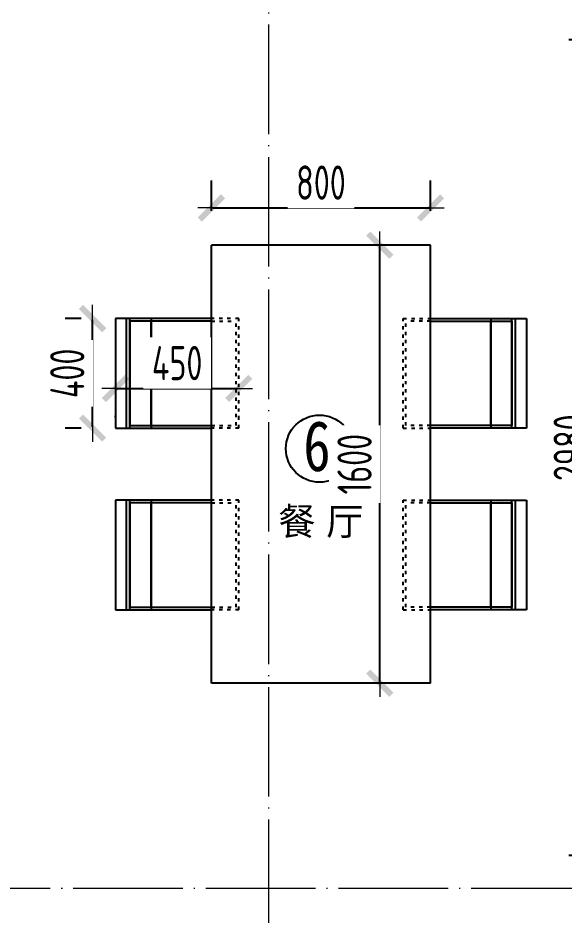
# Model space of a CAD drawing. Header units: inches. Extents: x -50945 to 250244, y -404780 to 18493.
# Drawn here: x 44524 to 46518, y -347703 to -344426 of the extents above; entities that cross this region are included whole.
import ezdxf

# ---------------------------------------------------------------- set-up
doc = ezdxf.new("R2010")
doc.units = ezdxf.units.IN
doc.header["$MEASUREMENT"] = 0
doc.linetypes.add('ACAD_ISO03W100', pattern=[30, 12, -18])
doc.linetypes.add('DOTE', pattern=[2.42, 2, -0.2, 0.02, -0.2])
for name, color, linetype in [('D-ARCHI', 250, 'Continuous'), ('IFF-51-活动家具', 51, 'Continuous'), ('房间编号', 50, 'Continuous')]:
    doc.layers.add(name, color=color, linetype=linetype)
doc.layers.add('天棚材质标注', color=2, linetype='Continuous', lineweight=5)
doc.styles.add('ARI', font='', dxfattribs={"width": 0.8, "height": 200})
doc.styles.add('HBA-DIMT', font='ARCHS.SHX', dxfattribs={"width": 0.8})
doc.styles.add('MtXpl_Arial_Unicode_', font='Arial Unicode.ttf')
doc.styles.get('ARI').set_extended_font_data('SimSun')
doc.dimstyles.new('HBA_40', dxfattribs={"dimscale": 50, "dimtxt": 2.5, "dimasz": 0.1, "dimexe": 2, "dimexo": 2.5, "dimgap": 0.6, "dimtad": 1, "dimdec": 0, "dimrnd": 5, "dimzin": 0, "dimtxsty": 'HBA-DIMT', "dimblk": 'HBA_DIMENSION_TICK', "dimblk1": 'HBA_DIMENSION_TICK', "dimblk2": 'HBA_DIMENSION_TICK', "dimcen": 0.125, "dimclrd": 44, "dimclre": 44, "dimclrt": 2, "dimadec": 0, "dimazin": 0, "dimtfac": 1, "dimtdec": 0, "dimtix": 1, "dimtmove": 1, "dimatfit": 3, "dimldrblk": 'HBA_Leader_Dot', "dimfxl": 0, "dimtvp": 1, "dimtfill": 1, "dimtolj": 1, "dimtzin": 0, "dimarcsym": 0})

# ---------------------------------------------------------------- blocks, each defined once
blk = doc.blocks.new('HBA_DIMENSION_TICK')
at = {"color": 0, "linetype": 'ByBlock'}
for p, q in [((-10, 0), (0, 0)), ((0, 0), (10, 0))]:
    blk.add_line(p, q, dxfattribs=at)
at = {"color": 50, "linetype": 'ByBlock'}
blk.add_solid([(-10, -7), (-7, -10), (7, 10), (10, 7)], dxfattribs=at)
blk = doc.blocks.new('*D457')
at = {"layer": 'Defpoints', "color": 0, "transparency": 16777216}
for p in [(46634.7, -344506.3), (46780.5, -344506.3), (46780.5, -347486.3)]:
    blk.add_point(p, dxfattribs=at)
at = {"layer": '天棚材质标注', "color": 44, "lineweight": -2, "transparency": 16777216}
for p, q in [((46655.5, -344506.3), (46534.7, -344506.3)), ((46634.7, -347481.3), (46634.7, -344511.3)), ((46655.5, -347486.3), (46534.7, -347486.3))]:
    blk.add_line(p, q, dxfattribs=at)
at = {"layer": '天棚材质标注', "color": 44, "lineweight": -2, "transparency": 16777216, "xscale": 5, "yscale": 5, "zscale": 5}
for p, rotation in [((46634.7, -344506.3), 90), ((46634.7, -347486.3), 270)]:
    blk.add_blockref('HBA_DIMENSION_TICK', p, dxfattribs=dict(at, rotation=rotation))
at = {"layer": '天棚材质标注', "color": 2, "transparency": 16777216, "insert": (46542.2, -345996.3), "char_height": 125, "attachment_point": 5, "rotation": 90, "style": 'HBA-DIMT', "bg_fill": 3, "box_fill_scale": 1.25, "bg_fill_color": 256, "bg_fill_true_color": 13158600, "bg_fill_transparency": 0}
blk.add_mtext('\\A1;2980', dxfattribs=at)
blk = doc.blocks.new('HBA_Leader_Dot')
at = {"color": 0, "linetype": 'ByBlock'}
blk.add_line((-5, 0), (-10, 0), dxfattribs=at)
at = {"color": 0, "linetype": 'ByBlock', "const_width": 5}
blk.add_lwpolyline([(-2.5, 0, 1), (2.5, 0, 1)], format="xyb", close=True, dxfattribs=at)
blk = doc.blocks.new('*D459')
at = {"layer": 'Defpoints', "color": 0, "transparency": 16777216}
for p in [(45837.9, -345256.3, 0), (45845.5, -345256.3), (45837.9, -346856.3, 0)]:
    blk.add_point(p, dxfattribs=at)
at = {"layer": '天棚材质标注', "color": 44, "lineweight": -2, "transparency": 16777216}
for p, q in [((45845.5, -346851.3), (45845.5, -345261.3)), ((45962.9, -345256.3), (45945.5, -345256.3)), ((45962.9, -346856.3), (45945.5, -346856.3))]:
    blk.add_line(p, q, dxfattribs=at)
at = {"layer": '天棚材质标注', "color": 44, "lineweight": -2, "transparency": 16777216, "xscale": 5, "yscale": 5, "zscale": 5}
for p, rotation in [((45845.5, -345256.3), 90), ((45845.5, -346856.3), 270)]:
    blk.add_blockref('HBA_DIMENSION_TICK', p, dxfattribs=dict(at, rotation=rotation))
at = {"layer": '天棚材质标注', "color": 2, "transparency": 16777216, "insert": (45753, -346056.3), "char_height": 125, "attachment_point": 5, "rotation": 90, "style": 'HBA-DIMT', "bg_fill": 3, "box_fill_scale": 1.25, "bg_fill_color": 256, "bg_fill_true_color": 13158600, "bg_fill_transparency": 0}
blk.add_mtext('\\A1;1600', dxfattribs=at)
blk = doc.blocks.new('*D460')
at = {"layer": 'Defpoints', "color": 0, "transparency": 16777216}
for p in [(46030.5, -345120.3), (45230.5, -345256.3), (46030.5, -345256.3)]:
    blk.add_point(p, dxfattribs=at)
at = {"layer": '天棚材质标注', "color": 44, "lineweight": -2, "transparency": 16777216}
for p, q in [((45230.5, -345131.3), (45230.5, -345020.3)), ((46030.5, -345131.3), (46030.5, -345020.3)), ((45235.5, -345120.3), (46025.5, -345120.3))]:
    blk.add_line(p, q, dxfattribs=at)
at = {"layer": '天棚材质标注', "color": 44, "lineweight": -2, "transparency": 16777216, "xscale": 5, "yscale": 5, "zscale": 5, "rotation": 180}
blk.add_blockref('HBA_DIMENSION_TICK', (45230.5, -345120.3), dxfattribs=at)
at = {"layer": '天棚材质标注', "color": 44, "lineweight": -2, "transparency": 16777216, "xscale": 5, "yscale": 5, "zscale": 5}
blk.add_blockref('HBA_DIMENSION_TICK', (46030.5, -345120.3), dxfattribs=at)
at = {"layer": '天棚材质标注', "color": 2, "transparency": 16777216, "insert": (45630.5, -345027.8), "char_height": 125, "attachment_point": 5, "style": 'HBA-DIMT', "bg_fill": 3, "box_fill_scale": 1.25, "bg_fill_color": 256, "bg_fill_true_color": 13158600, "bg_fill_transparency": 0}
blk.add_mtext('\\A1;800', dxfattribs=at)
blk = doc.blocks.new('*D461')
at = {"layer": 'Defpoints', "color": 0, "transparency": 16777216}
for p in [(44880.5, -345759.5, 0), (45330.5, -345759.5, 0), (45330.5, -345779.6)]:
    blk.add_point(p, dxfattribs=at)
at = {"layer": '天棚材质标注', "color": 44, "lineweight": -2, "transparency": 16777216}
for p, q in [((44885.5, -345779.6), (45325.5, -345779.6)), ((44880.5, -345884.5), (44880.5, -345879.6)), ((45330.5, -345884.5), (45330.5, -345879.6))]:
    blk.add_line(p, q, dxfattribs=at)
at = {"layer": '天棚材质标注', "color": 44, "lineweight": -2, "transparency": 16777216, "xscale": 5, "yscale": 5, "zscale": 5, "rotation": 180}
blk.add_blockref('HBA_DIMENSION_TICK', (44880.5, -345779.6), dxfattribs=at)
at = {"layer": '天棚材质标注', "color": 44, "lineweight": -2, "transparency": 16777216, "xscale": 5, "yscale": 5, "zscale": 5}
blk.add_blockref('HBA_DIMENSION_TICK', (45330.5, -345779.6), dxfattribs=at)
at = {"layer": '天棚材质标注', "color": 2, "transparency": 16777216, "insert": (45105.5, -345687.1), "char_height": 125, "attachment_point": 5, "style": 'HBA-DIMT', "bg_fill": 3, "box_fill_scale": 1.25, "bg_fill_color": 256, "bg_fill_true_color": 13158600, "bg_fill_transparency": 0}
blk.add_mtext('\\A1;450', dxfattribs=at)
blk = doc.blocks.new('*D462')
at = {"layer": 'Defpoints', "color": 0, "transparency": 16777216}
for p in [(44797, -345524.5), (44880.5, -345524.5, 0), (44880.5, -345924.5, 0)]:
    blk.add_point(p, dxfattribs=at)
at = {"layer": '天棚材质标注', "color": 44, "lineweight": -2, "transparency": 16777216}
for p, q in [((44755.5, -345524.5), (44697, -345524.5)), ((44797, -345919.5), (44797, -345529.5)), ((44755.5, -345924.5), (44697, -345924.5))]:
    blk.add_line(p, q, dxfattribs=at)
at = {"layer": '天棚材质标注', "color": 44, "lineweight": -2, "transparency": 16777216, "xscale": 5, "yscale": 5, "zscale": 5}
for p, rotation in [((44797, -345524.5), 90), ((44797, -345924.5), 270)]:
    blk.add_blockref('HBA_DIMENSION_TICK', p, dxfattribs=dict(at, rotation=rotation))
at = {"layer": '天棚材质标注', "color": 2, "transparency": 16777216, "insert": (44704.5, -345724.5), "char_height": 125, "attachment_point": 5, "rotation": 90, "style": 'HBA-DIMT', "bg_fill": 3, "box_fill_scale": 1.25, "bg_fill_color": 256, "bg_fill_true_color": 13158600, "bg_fill_transparency": 0}
blk.add_mtext('\\A1;400', dxfattribs=at)

msp = doc.modelspace()

# ---------------------------------------------------------------- linework, layer by layer
at = {"layer": 'D-ARCHI', "color": 251, "linetype": 'DOTE', "lineweight": 5, "ltscale": 200}
for p, q in [((45440.2, -355014.62), (45440.2, -340066.05)), ((52870.5, -347606.29), (32543.24, -347606.29))]:
    msp.add_line(p, q, dxfattribs=at)
at = {"layer": 'IFF-51-活动家具'}
for p, q in [((46030.5, -345256.29, 0), (45230.49, -345256.29, 0)), ((45230.5, -346856.29, 0), (45230.49, -345256.29)), ((46030.5, -346856.29), (46030.5, -345256.29)), ((45230.5, -345524.51, 0), (44880.5, -345524.51, 0)), ((44880.5, -345524.51, 0), (44880.5, -345924.51, 0)), ((44920.5, -345524.51, 0), (44880.5, -345524.51, 0)), ((44920.5, -345924.51, 0), (44920.5, -345524.51, 0)), ((44933.26, -345924.51, 0), (44933.26, -345524.51, 0)), ((44933.26, -345534.51, 0), (44933.26, -345914.51, 0)), ((45010.5, -345534.51, 0), (44933.26, -345534.51, 0)), ((45010.5, -345524.51, 0), (45010.5, -345924.51, 0)), ((45010.5, -345534.51, 0), (45010.5, -345914.51, 0)), ((45230.5, -345534.51, 0), (45010.5, -345534.51, 0)), ((45010.5, -345914.51, 0), (45010.5, -345534.51, 0)), ((46030.5, -345524.51, 0), (46380.5, -345524.51, 0)), ((46030.5, -345534.51, 0), (46250.5, -345534.51, 0)), ((46250.5, -345524.51, 0), (46250.5, -345924.51, 0)), ((46250.5, -345534.51, 0), (46250.5, -345914.51, 0)), ((46250.5, -345914.51, 0), (46250.5, -345534.51, 0)), ((46250.5, -345534.51, 0), (46327.73, -345534.51, 0)), ((46327.73, -345924.51, 0), (46327.73, -345524.51, 0)), ((46327.73, -345534.51, 0), (46327.73, -345914.51, 0)), ((46340.5, -345924.51, 0), (46340.5, -345524.51, 0)), ((46340.5, -345524.51, 0), (46380.5, -345524.51, 0)), ((46380.5, -345524.51, 0), (46380.5, -345924.51, 0)), ((44880.5, -345924.51, 0), (45230.5, -345924.51, 0)), ((44880.5, -345924.51, 0), (44920.5, -345924.51, 0)), ((44933.26, -345914.51, 0), (45010.5, -345914.51, 0)), ((45010.5, -345914.51, 0), (45230.49, -345914.51, 0)), ((46250.5, -345914.51, 0), (46030.5, -345914.51, 0)), ((46380.5, -345924.51, 0), (46030.5, -345924.51, 0)), ((46327.73, -345914.51, 0), (46250.5, -345914.51, 0)), ((46380.5, -345924.51, 0), (46340.5, -345924.51, 0)), ((45230.5, -346188.12, 0), (44880.5, -346188.12, 0)), ((44880.5, -346188.12, 0), (44880.5, -346588.12, 0)), ((44920.5, -346188.12, 0), (44880.5, -346188.12, 0)), ((44920.5, -346588.12, 0), (44920.5, -346188.12, 0)), ((44933.26, -346588.12, 0), (44933.26, -346188.12, 0)), ((45010.5, -346188.12, 0), (45010.5, -346588.12, 0)), ((46030.5, -346188.12, 0), (46380.5, -346188.12, 0)), ((46250.5, -346188.12, 0), (46250.5, -346588.12, 0)), ((46327.73, -346588.12, 0), (46327.73, -346188.12, 0)), ((46340.5, -346588.12, 0), (46340.5, -346188.12, 0)), ((46340.5, -346188.12, 0), (46380.5, -346188.12, 0)), ((46380.5, -346188.12, 0), (46380.5, -346588.12, 0)), ((44933.26, -346198.12, 0), (44933.26, -346578.12, 0)), ((45010.5, -346198.12, 0), (44933.26, -346198.12, 0)), ((45010.5, -346198.12, 0), (45010.5, -346578.12, 0)), ((45230.5, -346198.12, 0), (45010.5, -346198.12, 0)), ((45010.5, -346578.12, 0), (45010.5, -346198.12, 0)), ((46030.5, -346198.12, 0), (46250.5, -346198.12, 0)), ((46250.5, -346198.12, 0), (46250.5, -346578.12, 0)), ((46250.5, -346578.12, 0), (46250.5, -346198.12, 0)), ((46250.5, -346198.12, 0), (46327.73, -346198.12, 0)), ((46327.73, -346198.12, 0), (46327.73, -346578.12, 0)), ((44933.26, -346578.12, 0), (45010.5, -346578.12, 0)), ((45010.5, -346578.12, 0), (45230.49, -346578.12, 0)), ((46250.5, -346578.12, 0), (46030.5, -346578.12, 0)), ((46327.73, -346578.12, 0), (46250.5, -346578.12, 0)), ((44880.5, -346588.12, 0), (45230.5, -346588.12, 0)), ((44880.5, -346588.12, 0), (44920.5, -346588.12, 0)), ((46380.5, -346588.12, 0), (46030.5, -346588.12, 0)), ((46380.5, -346588.12, 0), (46340.5, -346588.12, 0)), ((46030.5, -346856.29, 0), (45230.5, -346856.29, 0))]:
    msp.add_line(p, q, dxfattribs=at)
at = {"layer": 'IFF-51-活动家具', "linetype": 'ACAD_ISO03W100'}
for p, q in [((45230.49, -345534.51, 0), (45320.5, -345534.51, 0)), ((45330.5, -345524.51, 0), (45230.5, -345524.51, 0)), ((45320.5, -345914.51, 0), (45320.5, -345534.51, 0)), ((45330.5, -345924.51, 0), (45330.5, -345524.51, 0)), ((45930.5, -345924.51, 0), (45930.5, -345524.51, 0)), ((45930.5, -345524.51, 0), (46030.5, -345524.51, 0)), ((45940.5, -345914.51, 0), (45940.5, -345534.51, 0)), ((46030.5, -345534.51, 0), (45940.5, -345534.51, 0)), ((45230.49, -345914.51, 0), (45320.5, -345914.51, 0)), ((45330.5, -345924.51, 0), (45230.5, -345924.51, 0)), ((45930.5, -345924.51, 0), (46030.5, -345924.51, 0)), ((46030.5, -345914.51, 0), (45940.5, -345914.51, 0)), ((45330.5, -346188.12, 0), (45230.5, -346188.12, 0)), ((45330.5, -346588.12, 0), (45330.5, -346188.12, 0)), ((45930.5, -346588.12, 0), (45930.5, -346188.12, 0)), ((45930.5, -346188.12, 0), (46030.5, -346188.12, 0)), ((45230.49, -346198.12, 0), (45320.5, -346198.12, 0)), ((45320.5, -346578.12, 0), (45320.5, -346198.12, 0)), ((45940.5, -346578.12, 0), (45940.5, -346198.12, 0)), ((46030.5, -346198.12, 0), (45940.5, -346198.12, 0)), ((45230.49, -346578.12, 0), (45320.5, -346578.12, 0)), ((46030.5, -346578.12, 0), (45940.5, -346578.12, 0)), ((45330.5, -346588.12, 0), (45230.5, -346588.12, 0)), ((45930.5, -346588.12, 0), (46030.5, -346588.12, 0))]:
    msp.add_line(p, q, dxfattribs=at)
at = {"layer": '房间编号'}
msp.add_circle((45624.9, -345999.6), 122.5, dxfattribs=at)

# ---------------------------------------------------------------- texts
at = {"layer": '房间编号', "color": 8, "style": 'MtXpl_Arial_Unicode_'}
msp.add_text('餐 厅', height=100, dxfattribs=at).set_placement((45474.29, -346315.36))
at = {"layer": '房间编号', "insert": (45665.83, -345897.73), "char_height": 183.75, "width": 2606.4647, "attachment_point": 3, "style": 'ARI'}
msp.add_mtext('6', dxfattribs=at)

# ---------------------------------------------------------------- dimensions: what is measured, and where the dimension line sits
at = {"layer": '天棚材质标注', "color": 6}
dim = msp.add_linear_dim(base=(46634.68, -344506.29), p1=(46780.5, -347486.29), p2=(46780.5, -344506.29), angle=90, dimstyle='HBA_40', dxfattribs=at)
dim.commit()
dim.dimension.update_dxf_attribs({"geometry": '*D457', "text_midpoint": (46542.18, -345996.29)})

# ---------------------------------------------------------------- next in the draw order: dimensions: what is measured, and where the dimension line sits
dim = msp.add_linear_dim(base=(45845.54, -345256.29), p1=(45837.88, -346856.29, 0), p2=(45837.88, -345256.29, 0), angle=90, dimstyle='HBA_40', dxfattribs=at)
dim.commit()
dim.dimension.update_dxf_attribs({"geometry": '*D459', "text_midpoint": (45753.04, -346056.29)})
dim = msp.add_linear_dim(base=(45330.5, -345779.65), p1=(44880.5, -345759.52, 0), p2=(45330.5, -345759.52, 0), dimstyle='HBA_40', dxfattribs=at)
dim.commit()
dim.dimension.update_dxf_attribs({"geometry": '*D461', "text_midpoint": (45105.5, -345687.15)})

# ---------------------------------------------------------------- next in the draw order: dimensions: what is measured, and where the dimension line sits
dim = msp.add_linear_dim(base=(46030.5, -345120.33), p1=(45230.49, -345256.29), p2=(46030.5, -345256.29), dimstyle='HBA_40', dxfattribs=at)
dim.commit()
dim.dimension.update_dxf_attribs({"geometry": '*D460', "text_midpoint": (45630.5, -345027.83)})
dim = msp.add_linear_dim(base=(44797.02, -345524.51), p1=(44880.5, -345924.51, 0), p2=(44880.5, -345524.51, 0), angle=90, dimstyle='HBA_40', dxfattribs=at)
dim.commit()
dim.dimension.update_dxf_attribs({"geometry": '*D462', "text_midpoint": (44704.52, -345724.51)})

doc.saveas('drawing.dxf')
